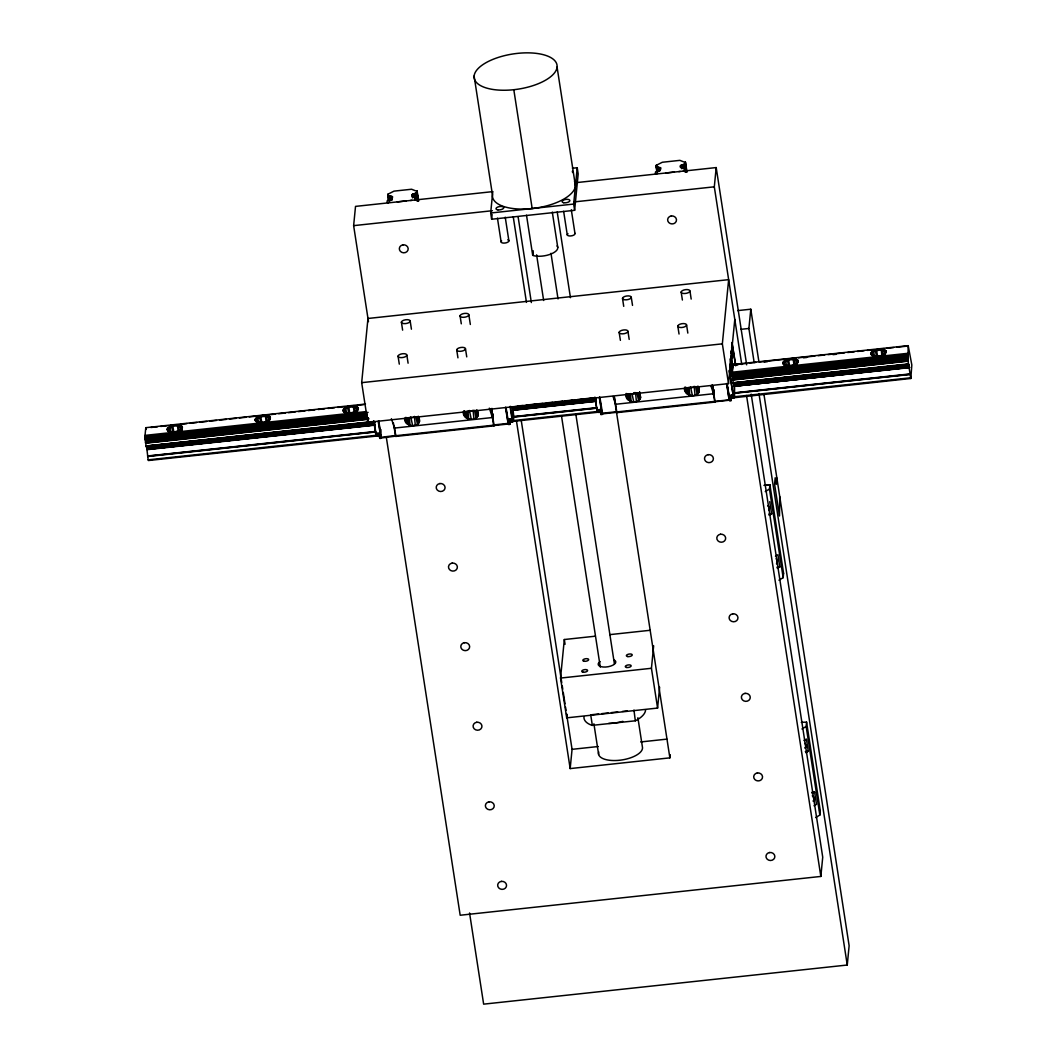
<?xml version="1.0" encoding="UTF-8"?>
<svg xmlns="http://www.w3.org/2000/svg" width="1057" height="1057" viewBox="0 0 1057 1057"><rect width="100%" height="100%" fill="white"/><g stroke="black" fill="none" stroke-linecap="round" stroke-linejoin="round"><path stroke-width="1.5" d="M732.924 380.124L732.329 371.972L733.096 364.163L732.078 372.223L732.633 380.018L734.43 386.228L734.536 397.287L729.792 397.392M732.752 364.533L908.188 345.652L907.937 360.662L910.83 378.485L731.285 398.04L734.271 397.67L734.404 386.016M365.497 404.051L145.787 427.689L145.034 435.392L146.051 446.146L374.046 421.862M379.278 433.872L379.714 437.083L379.489 433.912M492.351 413.829L492.509 416.894M729.872 364.255L731.285 370.848L730.03 358.957M730.995 364.084L731.021 370.545M731.074 398.793C728.643 394.723 733.835 396.177 729.647 398.859M731.84 358.825L731.827 365.867L730.929 361.732L732.157 366.132L731.1 355.958L731.1 356.856M732.395 356.962L731.603 349.193M731.655 347.211L732.224 357.742M380.441 433.912L376.173 433.965M513.081 410.275L513.834 417.026L513.134 421.518L512.579 417.726L512.156 419.642L512.486 418.889M597.06 408.636L597.958 411.543L600.891 411.226L600.468 409.786L600.812 413.287L600.746 410.248L597.192 410.486L597.06 408.636L598.17 412.375L601.724 412.164M596.994 408.702L597.245 410.446L594.814 397.313M596.716 409.574L600.204 409.852L596.743 409.772M730.4 395.847L733.743 393.944L734.311 396.639M733.36 394.869L733.281 395.847L729.251 370.399L733.254 395.847L733.571 394.644M145.351 439.395L366.7 415.454M730.968 399.255L729.766 399.308L729.858 397.947M146.328 429.38L145.787 427.689M374.654 422.615L146.606 446.781L148.165 459.835L148.429 460.522L380.058 435.695M368.47 321.658L353.633 225.643L355.522 206.392L492.641 191.634M368.298 417.621L367.823 422.443L361.679 382.66L367.968 318.474L728.643 279.656L722.354 343.842L728.498 383.625L146.051 446.146M388.566 200.658L387.932 194.211L394.01 191.132L411.596 189.243L414.952 190.577A3.118 1.321 -8.8 0 0 416.167 190.868C419.391 191.661 414.529 194.29 412.785 194.211A1.784 0.753 -8.8 0 0 411.992 194.633C410.142 197.791 418.506 195.439 416.432 199.192L414.899 199.998M380.718 432.392L380.982 429.697M572.432 168.261L577.228 167.746L578.179 173.982L574.625 210.303L491.637 219.235L490.673 212.999L492.76 191.806M491.637 219.235L492.1 214.492M493.593 424.954L508.258 423.368L508.813 424.491L509.989 424.359L510.254 421.69L601.156 411.913M513.028 408.121L512.513 407.474L513.068 410.05M513.358 421.122L513.187 411.675M557.052 245.911A14.811 6.289 -8.8 0 1 551.146 253.944A14.811 6.289 -8.8 0 1 533.323 255.622L533.164 250.734M574.625 210.303L573.66 204.067L577.228 167.746M659.634 687.195L657.586 708.071L566.697 717.848L560.54 678.066L564.319 639.525L595.17 636.208M566.697 717.848L567.001 714.638M670.178 754.645L669.874 757.856L570.172 768.584L572.062 749.334L566.526 713.567M656.873 171.789L656.238 165.341L662.316 162.263L679.902 160.36L683.258 161.708A3.118 1.321 -8.8 0 0 684.474 161.998L685.517 162.223L686.574 171.908M657.586 708.071L651.442 668.288L653.649 645.801M741.763 364.533L714.307 186.825L716.197 167.574L575.801 182.676M728.498 383.625L734.787 319.439M726.859 383.717L729.911 400.695L731.087 400.577L731.352 397.894M909.192 365.286L733.756 384.167L733.162 383.215L734.126 384.325M754.183 362.657L748.898 328.463L750.787 309.212L737.68 310.613M778.956 580.187L783.158 577.677L769.47 489.087L769.892 484.714L764.594 484.965M776.855 477.962L776.234 484.383L775.204 477.751L774.583 484.172L779.498 516.001L779.722 496.526M776.485 559.061A4.439 4.003 5.6 0 1 776.525 563.936L777.476 560.118M783.158 577.677L783.581 573.304L769.892 484.714M815.621 817.576L819.836 815.053L806.147 726.463L806.57 722.103L801.272 722.354M819.836 815.053L820.258 810.679L806.57 722.103M386.373 437.572L460.178 915.243L820.84 876.438L822.729 857.174L751.197 394.182M469.559 912.984L483.644 1004.15L847.252 965.028L849.128 945.764L763.867 393.865M907.752 357.266L732.316 376.147M910.83 378.485L911.821 364.956L908.188 345.652M419.484 421.505L418.797 417.423C423.672 427.86 403.761 428.389 404.62 418.228M478.134 415.19L477.447 411.107C482.309 421.545 462.398 422.073 463.27 411.926L475.254 410.631M640.582 397.709C638.388 404.831 625.242 402.321 625.718 394.433L639.208 392.993L640.582 397.709L639.67 392.266M699.219 391.394C697.025 398.515 683.892 396.018 684.368 388.13L697.845 386.677L699.219 391.394L698.545 387.311L699.073 390.429M376.147 434.229L373.993 421.148M600.178 410.129L596.809 410.076M380.626 435.96L377.072 436.158L376.543 434.969M598.196 412.362L597.681 411.437M713.501 389.518L713.554 392.504M730.783 351.254L732.541 358.006M177.431 424.927A7.782 3.303 -8.8 0 0 172.674 425.442C170.23 425.575 164.562 428.904 168.499 431.097L168.314 428.825L172.965 426.381A7.042 2.986 -8.8 0 1 177.272 425.918L181.183 427.002L181.368 429.274L182.385 427.041L181.157 425.733L177.431 424.927L178.21 431.983M265.399 415.454A7.782 3.303 -8.8 0 0 260.643 415.969C258.199 416.114 252.531 419.444 256.468 421.637C254.407 419.114 259.005 417.317 260.947 416.92A7.042 2.986 -8.8 0 1 265.241 416.445L269.152 417.528L269.337 419.814L270.354 417.568L269.125 416.273L265.399 415.454L266.179 422.509M353.368 405.994A7.782 3.303 -8.8 0 0 348.612 406.509C345.111 406.443 340.169 411.345 345.639 412.798C341.292 411.239 346.339 407.421 348.916 407.447A7.042 2.986 -8.8 0 1 353.21 406.985L357.121 408.068L357.306 410.341L358.323 408.108L356.354 406.483L353.368 405.994L354.148 413.049M793.212 358.653A7.782 3.303 -8.8 0 0 788.456 359.169C786.012 359.314 780.343 362.643 784.281 364.837L784.096 362.551L788.76 360.12A7.042 2.986 -8.8 0 1 793.054 359.657L796.965 360.728L797.15 363.013L798.18 360.781L796.198 359.155L793.212 358.653L793.992 365.709M881.181 349.193A7.782 3.303 -8.8 0 0 876.425 349.708C873.98 349.854 868.312 353.17 872.25 355.363C870.188 352.84 874.786 351.056 876.729 350.647A7.042 2.986 -8.8 0 1 881.023 350.184L884.934 351.268L885.119 353.54L886.149 351.307L884.907 349.999L881.181 349.193L881.961 356.249M377.058 436.145L376.345 433.674M512.989 418.995L513.081 421.439L510.254 421.69M146.54 447.058L146.143 446.384M512.526 407.421L513.306 409.812M492.536 417.066A6.963 4.915 -71 0 1 492.615 416.352L492.536 413.697M713.752 392.319L713.303 389.372M180.773 429.697L181.447 429.182L176.704 431.718L181.949 428.64M268.742 420.224L264.673 422.245L266.655 421.611M356.843 410.829L357.385 410.248L352.642 412.785L357.9 409.706M880.455 355.984L885.198 353.448L880.455 355.984A7.042 2.986 -8.8 0 1 876.161 356.447L872.065 355.311M178.527 425.006L179.201 432.049M266.496 415.546L266.945 421.069M354.465 406.073L355.139 413.115M794.309 358.746L794.983 365.788M882.278 349.272L882.952 356.328M805.857 746.572L805.024 748.264A4.439 4.003 5.6 0 0 804.958 743.375M814.049 799.621L813.229 801.312A4.439 4.003 5.6 0 0 812.331 795.696L813.665 797.163M492.509 417.304L492.575 415.057M713.462 391.962L713.673 391.262M510.214 421.835L513.081 421.439L510.24 421.783L509.685 419.087M596.901 410.235L595.091 397.353M733.624 394.644C736.465 398.608 728.022 398.621 734.47 397.379M180.417 425.416L180.681 430.912M268.386 415.956L268.65 421.439M356.354 406.483L356.619 411.979M796.198 359.155L796.463 364.639M884.167 349.682L884.432 355.178M796.08 363.965L797.229 362.908L793.516 365.154L795.34 364.414M908.544 364.335L733.347 382.911M181.751 426.116L181.645 430.027M269.72 416.656L269.614 420.567M357.689 407.183L357.583 411.094M797.533 359.856L797.427 363.767M885.502 350.382L885.396 354.293M182.161 426.552L182.029 430.424M269.522 417.925L270.13 417.092M357.491 408.464L358.098 407.619M797.335 361.124L797.943 360.292M885.304 351.664L885.911 350.832M373.716 421.109L375.618 433.37L378.829 433.145L379.793 438.378C381.815 439.236 380.679 435.775 381.564 437.955L395.899 436.092M493.83 425.561L508.496 423.976M599.927 409.35L600.891 414.582L602.067 414.463L599.61 397.194M602.331 413.882L616.997 412.296M714.928 401.766L729.594 400.18M267.91 420.712L269.918 419.167M685.319 163.756L681.091 165.341A1.784 0.753 -8.8 0 0 680.298 165.751C678.554 169.331 688.266 166.517 685.398 171.987M181.804 428.296L182.438 427.557M269.773 418.836L270.407 418.096M357.742 409.363L358.376 408.623M797.586 362.036L798.22 361.296M885.555 352.562L886.189 351.822M510.372 406.403L512.473 419.193M729.396 396.045L733.571 395.397M512.262 418.664L509.104 419.603L512.394 419.259M796.687 363.502L797.744 362.379M884.656 354.029L885.713 352.906M492.364 415.758L492.536 414.106M734.932 393.244L910.051 374.495M395.662 435.484L381.3 437.281L378.789 421.069M602.094 413.498L600.627 413.895M602.094 413.274L616.76 411.702L617.024 412.613L714.968 402.083L714.691 401.158L715.259 402.043M733.096 364.163L732.977 364.863L746.004 363.463M513.306 420.95L510.095 421.545M734.43 397.26L731.193 397.762L730.942 396.23M491.915 411.966L491.875 411.53A6.963 4.915 -71 0 1 491.518 410.829L492.126 412.098M733.426 395.239L729.528 395.965M513.279 420.831L510.055 421.373M734.377 397.036L731.153 397.577M732.805 378.129L907.897 359.446M733.386 395.067L730.162 395.595M685.213 163.835L686.469 171.987M491.228 408.795L491.875 411.53L491.915 408.372M765.268 491.597L769.47 489.087M769.152 515.354L771.61 513.874L769.734 501.679M775.455 556.207L777.926 554.727L779.815 566.922L777.344 568.402M801.946 728.986L806.147 726.463M803.941 740.534L806.412 739.054L808.288 751.263L805.83 752.729M812.133 793.582L814.603 792.103L816.48 804.311L814.022 805.778M397.3 201.887L406.099 200.949M410.499 200.473L411.966 200.315M665.606 173.018L674.406 172.066M678.805 171.591L680.272 171.445M683.205 171.128L684.738 170.322L684.883 168.671M513.081 419.55L508.509 420.025M508.258 422.826L508.43 421.941M513.226 420.527L508.694 421.188M734.179 395.754L729.383 396.362M729.343 399.031L731.048 398.093M414.146 193.92L415.018 198.742L414.357 193.788M730.717 359.499L730.929 358.64M685.068 163.914L686.231 172.093M633.962 710.079L635.31 720.808L592.065 725.366A31.115 13.199 -8.8 0 1 583.979 716.805M635.31 720.808L635.601 720.689A31.115 13.199 -8.8 0 0 645.563 710.185M416.669 192.81L417.925 200.962M732.739 377.23L907.831 358.442M513.187 420.263L508.628 420.66M734.285 396.467L729.422 397.062M793.728 364.744L792.591 365.075A7.782 3.303 -8.8 0 1 787.835 365.577L783.514 364.388M416.484 192.863L417.74 201.015M730.849 360.979L730.968 359.38M732.607 374.508L907.686 355.667M402.915 244.854A4.439 4.003 5.6 0 1 407.949 250.179A4.439 4.003 5.6 0 1 400.405 251.368A4.439 4.003 5.6 0 1 402.915 244.854L403.14 244.814M671.221 215.972A4.439 4.003 5.6 0 1 676.255 221.309A4.439 4.003 5.6 0 1 668.711 222.485A4.439 4.003 5.6 0 1 671.221 215.972L671.446 215.945M439.791 483.564A4.439 4.003 5.6 0 1 444.838 488.889A4.439 4.003 5.6 0 1 437.281 490.065A4.439 4.003 5.6 0 1 439.791 483.564L440.016 483.525M708.098 454.682A4.439 4.003 5.6 0 1 713.145 460.02A4.439 4.003 5.6 0 1 705.587 461.196A4.439 4.003 5.6 0 1 708.098 454.682L708.322 454.655M452.079 563.13A4.439 4.003 5.6 0 1 457.126 568.468A4.439 4.003 5.6 0 1 449.569 569.644A4.439 4.003 5.6 0 1 452.079 563.13L452.317 563.104M720.385 534.261A4.439 4.003 5.6 0 1 725.432 539.585A4.439 4.003 5.6 0 1 717.875 540.774A4.439 4.003 5.6 0 1 720.385 534.261L720.623 534.221M464.38 642.696A4.439 4.003 5.6 0 1 469.414 648.033A4.439 4.003 5.6 0 1 461.869 649.209A4.439 4.003 5.6 0 1 464.38 642.696L464.604 642.669M732.686 613.826A4.439 4.003 5.6 0 1 737.72 619.164A4.439 4.003 5.6 0 1 730.176 620.34A4.439 4.003 5.6 0 1 732.686 613.826L732.911 613.8M476.667 722.275A4.439 4.003 5.6 0 1 481.715 727.599A4.439 4.003 5.6 0 1 474.157 728.775A4.439 4.003 5.6 0 1 476.667 722.275L476.905 722.235M744.974 693.392A4.439 4.003 5.6 0 1 750.021 698.73A4.439 4.003 5.6 0 1 742.463 699.906A4.439 4.003 5.6 0 1 744.974 693.392L745.211 693.366M488.968 801.84A4.439 4.003 5.6 0 1 494.002 807.165A4.439 4.003 5.6 0 1 486.458 808.354A4.439 4.003 5.6 0 1 488.968 801.84L489.193 801.814M757.274 772.971A4.439 4.003 5.6 0 1 762.308 778.296A4.439 4.003 5.6 0 1 754.764 779.471A4.439 4.003 5.6 0 1 757.274 772.971L757.499 772.931M501.256 881.406A4.439 4.003 5.6 0 1 506.303 886.744A4.439 4.003 5.6 0 1 498.745 887.92A4.439 4.003 5.6 0 1 501.256 881.406L501.48 881.379M769.562 852.537A4.439 4.003 5.6 0 1 774.609 857.874A4.439 4.003 5.6 0 1 767.052 859.05A4.439 4.003 5.6 0 1 769.562 852.537L769.787 852.51M387.813 195.77L391.803 196.47A1.784 0.753 -8.8 0 1 392.543 196.721C393.548 199.984 385.924 198.65 387.1 202.349L388.514 202.838M657.097 171.895L656.12 166.9L660.11 167.601A1.784 0.753 -8.8 0 1 660.85 167.852C661.88 171.102 654.323 169.701 655.406 173.48L656.82 173.969M681.897 165.169L682.412 168.433L682.148 165.13M353.633 225.643L492.39 210.713M573.911 201.94L714.307 186.825M490.673 212.999L573.66 204.067M740.706 329.348L748.898 328.463M361.679 382.66L722.354 343.842M150.847 427.504L157.401 426.803M160.677 426.447L167.244 425.733M170.521 425.39L177.074 424.676M180.351 424.333L186.917 423.619M190.194 423.262L196.747 422.562M200.037 422.205L206.591 421.505M209.867 421.148L216.421 420.448M219.711 420.091L226.264 419.391M229.541 419.034L236.107 418.334M239.384 417.977L245.937 417.264M249.214 416.92L255.781 416.207M259.057 415.863L265.611 415.15M268.888 414.793L275.454 414.093M278.731 413.736L285.284 413.036M288.561 412.679L295.128 411.979M298.404 411.622L304.958 410.922M308.248 410.565L314.801 409.865M318.078 409.508L324.644 408.795M327.921 408.451L334.474 407.738M337.751 407.394L344.318 406.681M347.594 406.337L354.148 405.624M357.425 405.267L363.991 404.567M749.281 363.106L755.847 362.392M759.124 362.049L785.351 359.221M788.641 358.865L795.194 358.164M798.471 357.808L814.868 356.05M818.144 355.694L824.711 354.993M827.988 354.637L844.384 352.866M847.661 352.523L854.215 351.809M857.491 351.466L864.058 350.752M867.335 350.395L873.888 349.695M877.178 349.338L883.731 348.638M887.008 348.282L893.561 347.581M896.851 347.225L908.32 345.996M734.615 365.22L737.892 364.863M764.119 362.049L767.408 361.692M803.479 357.808L806.755 357.464M832.982 354.637L836.259 354.28M145.034 435.392L366.383 411.569M731.999 372.223L907.434 353.355M145.113 436.382L368.087 412.375M907.501 354.333L732.422 373.187M145.192 436.911L366.528 413.089M732.157 373.742L907.593 354.861M145.258 437.439L366.607 413.617M907.659 355.39L732.58 374.27M145.298 437.717L366.634 413.895M145.338 438.259L366.687 414.436M732.303 375.09L907.738 356.209M145.364 438.747L366.713 414.925M732.329 375.579L907.765 356.698M145.377 438.946L366.713 415.137M732.329 375.79L907.765 356.909M145.351 439.501L366.687 415.573M732.316 376.345L907.752 357.464M145.364 439.791L366.7 415.824M732.329 376.636L907.752 357.596M145.377 439.95L366.726 416.141M732.342 376.794L907.778 357.913M145.43 440.492L366.779 416.669M145.496 441.496L366.845 417.674M145.522 441.932L366.858 418.11M732.488 378.763L907.91 359.882M368.497 418.308L145.522 442.447L368.51 418.532M732.488 379.278L907.91 360.252M732.488 379.357L907.923 360.477M145.536 442.711L368.523 418.717M732.501 379.542L907.937 360.662M145.549 442.909L368.549 419.008M732.514 379.74L907.963 360.966M145.589 443.2L368.576 419.193M732.554 380.031L907.989 361.15M146.025 445.988L373.927 421.466M409.112 417.753L416.603 416.947M518.207 405.941L523.123 405.412M526.399 405.056L542.796 403.285M547.724 402.757L552.639 402.228M555.916 401.871L562.469 401.171M565.759 400.814L572.313 400.114M577.228 399.586L582.143 399.057M585.433 398.7L591.986 398M732.99 382.819L908.425 363.938M733.016 382.991L908.65 364.282M511.747 407.051L595.395 398.04M146.381 446.635L374.284 422.113M512.011 407.289L595.62 398.291M733.347 383.48L908.782 364.599M146.461 446.926L374.508 422.258M595.844 398.436L512.09 407.579L595.989 398.793M909.007 364.744L733.426 383.757L909.152 365.101M146.791 447.322L374.693 422.8M512.407 407.976L596.029 398.978M146.87 447.785L374.773 423.262M512.486 408.438L596.108 399.44M733.835 384.616L909.271 365.735M147.068 449.093L374.971 424.57M512.698 409.759L596.32 400.748M734.034 385.937L909.469 367.056M374.997 424.795L147.108 449.317L375.01 424.914M512.724 409.971L596.346 400.973M909.496 367.281L734.417 386.149M512.737 410.09L596.359 401.092M909.509 367.387L734.087 386.267L909.535 367.625M147.134 449.661L375.037 425.139M512.764 410.314L596.373 401.316M147.597 455.977L375.486 431.454M513.213 416.63L596.835 407.632M734.562 392.808L909.985 373.927M147.61 456.201L375.526 431.785M513.24 416.854L596.861 407.976M734.575 393.032L910.024 374.27M147.65 456.532L375.552 432.009M513.279 417.185L596.901 408.187M375.645 433.568L379.053 433.978L375.618 433.37M509.064 419.391L512.235 419.114M378.908 433.608L375.684 433.74M508.364 419.669L512.698 419.206M379.278 434.255L380.454 434.123M729.396 396.573L730.572 396.441M376.82 435.074L380.48 434.612M597.641 411.186L601.565 410.816M148.165 459.835L379.344 434.969M513.794 420.501L597.403 411.503M731.854 397.036L910.566 377.798M379.978 435.828L379.793 435.022L376.583 435.233M379.344 435.286L380.52 435.154M600.442 411.49L601.618 411.358M729.462 397.604L730.995 397.551M380.56 435.431L376.636 435.537M601.644 411.635L597.733 411.741M729.502 397.881L730.678 397.749M729.898 398.714L731.074 398.581M729.898 399.229L731.061 399.11M395.662 435.722L493.606 425.191L493.87 425.865L395.926 436.409L394.169 425.839M379.529 437.69L380.996 437.294L378.512 420.977M509.989 424.359L508.258 423.593L505.775 407.289M731.087 400.577L729.356 399.81M763.973 485.388L768.598 484.899M768.69 514.191L771.61 513.874M776.882 567.239L779.815 566.922M609.77 634.636L650.359 630.263M560.54 678.066L651.442 668.288M592.29 714.651L598.658 713.964M601.843 713.634L608.211 712.947M611.395 712.603L617.75 711.916M622.533 711.401L627.303 710.885M572.062 749.334L598.209 746.519M640.701 741.948L666.848 739.134M805.355 751.58L808.288 751.263M811.67 792.42L814.603 792.103M873.452 355.998L872.818 355.628L875.804 356.117A7.782 3.303 -8.8 0 0 880.56 355.601M784.096 364.771L788.192 365.92A7.042 2.986 -8.8 0 0 792.486 365.458M345.005 412.415L347.978 412.917A7.782 3.303 -8.8 0 0 352.734 412.402M346.445 413.023L348.348 413.247A7.042 2.986 -8.8 0 0 351.571 413.01M256.283 421.571L260.009 422.377A7.782 3.303 -8.8 0 0 264.765 421.862M258.476 422.483L260.366 422.708A7.042 2.986 -8.8 0 0 262.506 422.628M168.314 431.031L172.04 431.851A7.782 3.303 -8.8 0 0 176.796 431.335M170.507 431.956L172.397 432.181A7.042 2.986 -8.8 0 0 174.537 432.102M713.131 394.605L713.752 394.287M782.88 573.066L783.581 573.304M376.437 434.255L376.847 435.273M819.558 810.442L820.258 810.679M730.929 351.281L731.338 352.034M731.061 351.941L731.854 355.35M730.083 364.876L730.889 370.518M511.971 406.601L512.936 407.751M387.906 195.836L388.87 200.777M343.67 411.715L344.437 412.164M731.563 355.258L732.065 356.566M257.036 421.888L257.67 422.272L255.702 421.188M871.074 354.478L871.88 354.967M783.105 363.952L783.911 364.44M343.248 411.279L344.067 411.768M255.279 420.752L256.098 421.241M167.31 430.212L168.129 430.701M596.782 409.944L600.746 410.248M871.483 354.927L872.778 355.72M167.733 430.648L169.028 431.441M732.171 357.055L731.774 356.394M735.831 365.669L731.986 342.468L735.553 365.563M870.796 353.487L871.629 354.069M782.827 362.947L783.66 363.529M733.598 383.783L733.518 383.466M342.983 410.275L343.816 410.869M255.014 419.748L255.847 420.329M167.046 429.208L167.878 429.803M871.272 352.404L872.527 356.117M783.303 361.864L784.558 365.59M343.459 409.204L344.714 412.917M255.49 418.664L256.745 422.39M167.521 428.138L168.776 431.851M712.933 388.091L712.616 387.034A6.963 4.915 -71 0 0 712.973 387.734L712.312 385.012M871.787 351.862L873.227 357.147M783.818 361.322L785.259 366.62M343.961 408.663L345.177 412.428M255.992 418.123L257.208 421.902M168.023 427.596L169.239 431.362M768.003 505.682L768.796 506.726M776.208 558.73L777.001 559.774M873.28 350.858L874.588 356.235M785.311 360.318L786.619 365.709M345.467 407.658L347 414.555M257.498 417.119L259.031 424.016M169.53 426.592L171.062 433.489M509.183 419.893L509.289 419.021M875.288 350.026L876.636 357.002M787.32 359.499L788.667 366.475M347.476 406.826L348.823 413.802M259.507 416.299L260.854 423.262M171.538 425.76L172.886 432.736M729.911 400.695L727.15 383.81M729.33 400.537L726.569 383.638M616.469 411.966L616.733 412.653M602.662 414.172L599.887 397.273M602.067 414.463L599.293 397.564M508.813 424.491L506.052 407.592M508.245 424.333L505.471 407.434M494.161 425.839L491.386 408.953M395.635 436.449L393.363 422.787M380.969 438.245L378.195 421.36M713.739 389.557L713.99 390.522M710.951 385.911L713.515 393.733L615.584 404.276L613.02 396.454M489.351 408.147L492.417 417.528L394.486 428.072L391.407 418.678M476.76 410.473L477.989 414.225M418.11 416.775L419.338 420.527M876.425 349.708L877.667 356.711M788.456 359.169L789.698 366.184M348.612 406.509L349.841 413.512M260.643 415.969L261.872 422.972M172.674 425.442L173.903 432.445M492.8 413.921L493.064 415.309M690.498 386.677L692.388 395.529M632.165 394.459L633.738 401.845M469.4 410.473L471.29 419.325M410.75 416.775L412.64 425.641M695.638 386.558L697.224 394.367M636.988 392.874L638.587 400.669M474.54 410.354L476.126 418.149M415.89 416.656L417.489 424.465M511.998 419.074L510.055 406.509M687.512 387.575L688.702 394.79M628.862 393.891L630.064 401.092M466.414 411.371L467.617 418.572M407.764 417.687L408.967 424.888M686.006 387.364L687.05 393.825M627.356 393.68L628.4 400.141M464.908 411.16L465.952 417.621M406.258 417.475L407.302 423.936M750.787 309.212L758.834 361.309M758.966 393.587L847.252 965.028M716.197 167.574L746.665 364.837M746.546 395.503L820.84 876.438M730.123 395.344L730.823 399.89M726.872 383.493L729.066 399.85L714.994 401.369L712.484 385.158M685.385 162.091L687.037 172.053M684.791 163.994L686.046 172.146M684.275 164.126L685.531 172.278M684.698 168.525L685.2 171.776M683.351 164.469L684.104 169.358M682.967 164.681L683.469 167.944M683.166 168.169L682.663 164.918L682.954 168.301M682.307 165.09L682.809 168.354M681.355 165.262L681.857 168.525M681.091 165.341L681.593 168.591M712.207 385.078L714.704 401.396L616.76 411.926L614.513 397.221M689.957 291.071A4.439 1.889 -8.8 0 1 683.192 293.45A4.439 1.889 -8.8 0 1 683.522 290.12A4.439 1.889 -8.8 0 1 689.957 291.071L691.186 299.078M686.601 325.08A4.439 1.889 -8.8 0 1 679.836 327.459A4.439 1.889 -8.8 0 1 680.166 324.129A4.439 1.889 -8.8 0 1 686.601 325.08L687.83 333.087M681.157 292.023L682.399 300.029M659.238 167.601L659.832 170.864M659.079 167.614L659.581 170.877M658.788 167.587L659.423 170.877M658.603 167.508L659.185 170.811M658.326 167.336L658.841 170.6M657.573 167.098L658.075 170.362M657.11 167.046L657.864 171.934M656.529 165.13L656.886 168.473M656.278 165.288L657.362 171.921M677.801 326.032L679.043 334.038M684.857 387.139L685.597 391.883M631.28 297.387A4.439 1.889 -8.8 0 1 624.528 299.765A4.439 1.889 -8.8 0 1 624.859 296.436A4.439 1.889 -8.8 0 1 631.28 297.387L632.522 305.394M639.696 392.002L640.436 396.745M627.95 331.396A4.439 1.889 -8.8 0 1 621.186 333.774A4.439 1.889 -8.8 0 1 621.516 330.431A4.439 1.889 -8.8 0 1 627.95 331.396L629.192 339.403M622.494 298.338L623.722 306.345M619.151 332.334L620.393 340.354M626.206 393.455L626.946 398.198M614.209 397.379L669.874 757.856M557.079 67.08A41.936 17.784 -8.8 0 1 493.302 89.515A41.936 17.784 -8.8 0 1 496.394 58.056A41.936 17.784 -8.8 0 1 557.079 67.08L575.444 185.913M571.308 209.788L574.968 233.465M563.632 211.308L567.292 234.984M637.886 717.729L642.379 746.784A22.223 9.421 -8.8 0 1 620.129 760.194A22.223 9.421 -8.8 0 1 598.738 751.976M557.211 211.955L570.45 297.664M552.296 212.087L557.766 247.457M550.974 253.297L558.03 298.92M575.893 414.595L614.408 663.862M513.808 89.713L532.173 208.533M536.612 254.869L543.655 300.492M561.531 416.167L600.284 667.059M526.505 215.205L532.715 255.384M518.115 216.844L531.354 302.553M593.902 723.794L598.632 754.473M590.704 714.823L592.343 725.432M513.226 216.685L526.465 302.408M505.233 217.174L508.893 240.851M564.319 639.525L565.059 644.294M497.451 218.152L501.11 241.842M474.104 76.012L492.456 194.845A41.936 17.784 -8.8 0 0 537.603 207.806A41.936 17.784 -8.8 0 0 574.493 181.355M521.312 420.897L561.756 682.663M562.258 685.927L562.76 689.177M563.262 692.427L565.019 703.803M565.521 707.054L566.024 710.317M516.411 420.633L570.172 768.584M509.025 419.14L509.725 423.685M492.205 413.168L492.668 416.114M491.109 408.861L493.606 425.191M468.859 314.867A4.439 1.889 -8.8 0 1 462.094 317.245A4.439 1.889 -8.8 0 1 462.424 313.903A4.439 1.889 -8.8 0 1 468.859 314.867L470.339 324.473M465.503 348.876A4.439 1.889 -8.8 0 1 458.738 351.254A4.439 1.889 -8.8 0 1 459.068 347.912A4.439 1.889 -8.8 0 1 465.503 348.876L466.745 356.883M460.059 315.818L461.301 323.825M456.703 349.814L457.945 357.834M463.759 410.935L464.499 415.678M417.079 190.96L418.731 200.922M416.854 190.894L418.308 200.738M416.683 190.894L418.162 200.856M415.969 192.995L417.092 200.856M416.392 197.395L416.894 200.658M415.044 193.339L415.797 198.24M414.661 193.55L415.414 198.452M414 193.973L414.503 197.223M413.842 193.999L414.185 197.289M413.591 194.039L414.106 197.302M413.049 194.131L413.551 197.395M412.785 194.211L413.3 197.474M411.992 194.633L412.494 197.884M391.803 196.47L392.319 199.733M391.552 196.443L392.068 199.707M390.931 196.483L391.526 199.733M410.195 321.183A4.439 1.889 -8.8 0 1 403.43 323.561A4.439 1.889 -8.8 0 1 403.761 320.218A4.439 1.889 -8.8 0 1 410.195 321.183L411.424 329.189M390.773 196.483L391.275 199.747M390.482 196.457L391.13 199.747M390.297 196.377L390.879 199.681M390.02 196.206L390.535 199.469M389.267 195.968L390.033 200.87M388.804 195.915L389.557 200.804M387.972 194.158L389.055 200.79M406.853 355.178A4.439 1.889 -8.8 0 1 400.101 357.557A4.439 1.889 -8.8 0 1 400.418 354.227A4.439 1.889 -8.8 0 1 406.853 355.178L408.094 363.198M401.396 322.121L402.625 330.141M398.053 356.13L399.295 364.137M405.36 418.823L405.848 421.981M379.78 434.955L379.661 434.031M697.977 386.082L698.954 392.543M639.34 392.398L640.304 398.859M476.892 409.878L477.856 416.339M418.242 416.181L419.206 422.655M729.264 398.568L729.171 397.894M696.959 386.558L698.003 393.785M638.309 392.874L639.366 400.088M508.166 422.364L508.073 421.677M475.861 410.354L476.918 417.581M417.224 416.669L418.268 423.883M685.372 387.351L686.059 392.808M626.735 393.653L627.422 399.123M464.287 411.133L464.974 416.603M405.637 417.449L406.324 422.919M731.114 360.939L731.206 361.732M694.158 386.281L695.057 395.239M635.521 392.596L636.406 401.554M473.074 410.076L473.959 419.034M414.423 416.392L415.309 425.35M689.019 387.272L689.798 395.159M630.382 393.574L631.161 401.475M467.921 411.054L468.7 418.955M409.284 417.37L410.063 425.258M614.077 659.951A8.892 3.766 -8.8 0 1 612.796 665.236A8.892 3.766 -8.8 0 1 600.891 666.623A8.892 3.766 -8.8 0 1 600.112 661.59M622.85 721.336A22.223 9.421 -8.8 0 1 608.713 723.411M507.756 239.807A3.924 1.665 -8.8 0 1 507.981 242.053A3.924 1.665 -8.8 0 1 502.775 243.004A3.924 1.665 -8.8 0 1 501.639 240.93M574.664 233.082A3.924 1.665 -8.8 0 1 570.74 235.949A3.924 1.665 -8.8 0 1 567.966 233.65M572.273 171.274A3.924 1.665 -8.8 0 1 572.511 172.529M634.742 392.57A4.439 1.889 -8.8 0 1 633.672 392.887M768.28 505.999A4.439 4.003 5.6 0 1 768.901 509.976M509.474 419.854L509.91 423.077L509.474 419.854M584.27 661.272A2.96 1.255 -8.8 0 0 588.683 659.621A2.96 1.255 -8.8 0 0 584.296 659.066A2.96 1.255 -8.8 0 0 584.27 661.272M627.832 656.582A2.96 1.255 -8.8 0 0 632.245 654.93A2.96 1.255 -8.8 0 0 627.858 654.375A2.96 1.255 -8.8 0 0 627.832 656.582M626.761 667.495A2.96 1.255 -8.8 0 0 631.174 665.844A2.96 1.255 -8.8 0 0 626.788 665.289A2.96 1.255 -8.8 0 0 626.761 667.495M583.2 672.186A2.96 1.255 -8.8 0 0 587.613 670.534A2.96 1.255 -8.8 0 0 583.226 669.979A2.96 1.255 -8.8 0 0 583.2 672.186M497.939 209.894A3.924 1.665 -8.8 0 0 503.766 207.7A3.924 1.665 -8.8 0 0 497.939 206.974A3.924 1.665 -8.8 0 0 497.939 209.894M563.738 202.733A3.924 1.665 -8.8 0 0 569.868 200.751A3.924 1.665 -8.8 0 0 564.398 199.747A3.924 1.665 -8.8 0 0 563.738 202.733"/></g></svg>
